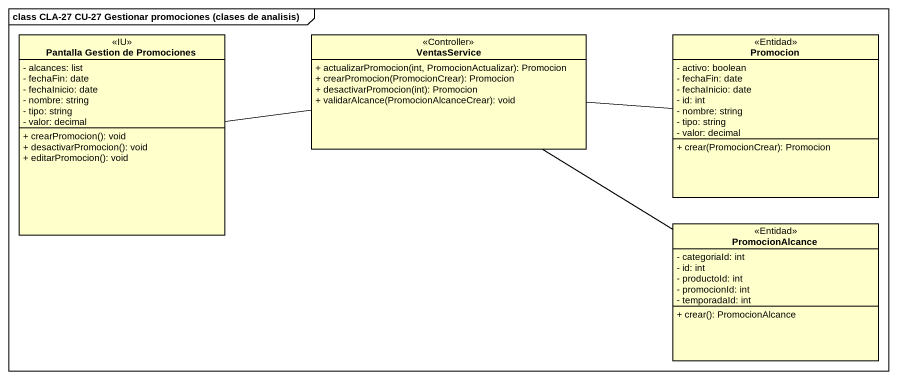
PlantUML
@startuml
mainframe class CLA-27 CU-27 Gestionar promociones (clases de analisis)
hide circle
hide empty members
skinparam classAttributeIconSize 0
class "Pantalla Gestion de Promociones" as Pantalla_Gestion_de <<IU>> {
  - alcances: list
  - fechaFin: date
  - fechaInicio: date
  - nombre: string
  - tipo: string
  - valor: decimal
  + crearPromocion(): void
  + desactivarPromocion(): void
  + editarPromocion(): void
}
class VentasService <<Controller>> {
  + actualizarPromocion(int, PromocionActualizar): Promocion
  + crearPromocion(PromocionCrear): Promocion
  + desactivarPromocion(int): Promocion
  + validarAlcance(PromocionAlcanceCrear): void
}
class Promocion <<Entidad>> {
  - activo: boolean
  - fechaFin: date
  - fechaInicio: date
  - id: int
  - nombre: string
  - tipo: string
  - valor: decimal
  + crear(PromocionCrear): Promocion
}
class PromocionAlcance <<Entidad>> {
  - categoriaId: int
  - id: int
  - productoId: int
  - promocionId: int
  - temporadaId: int
  + crear(): PromocionAlcance
}
Pantalla_Gestion_de -right- VentasService
VentasService -right- Promocion
VentasService -- PromocionAlcance
@enduml
